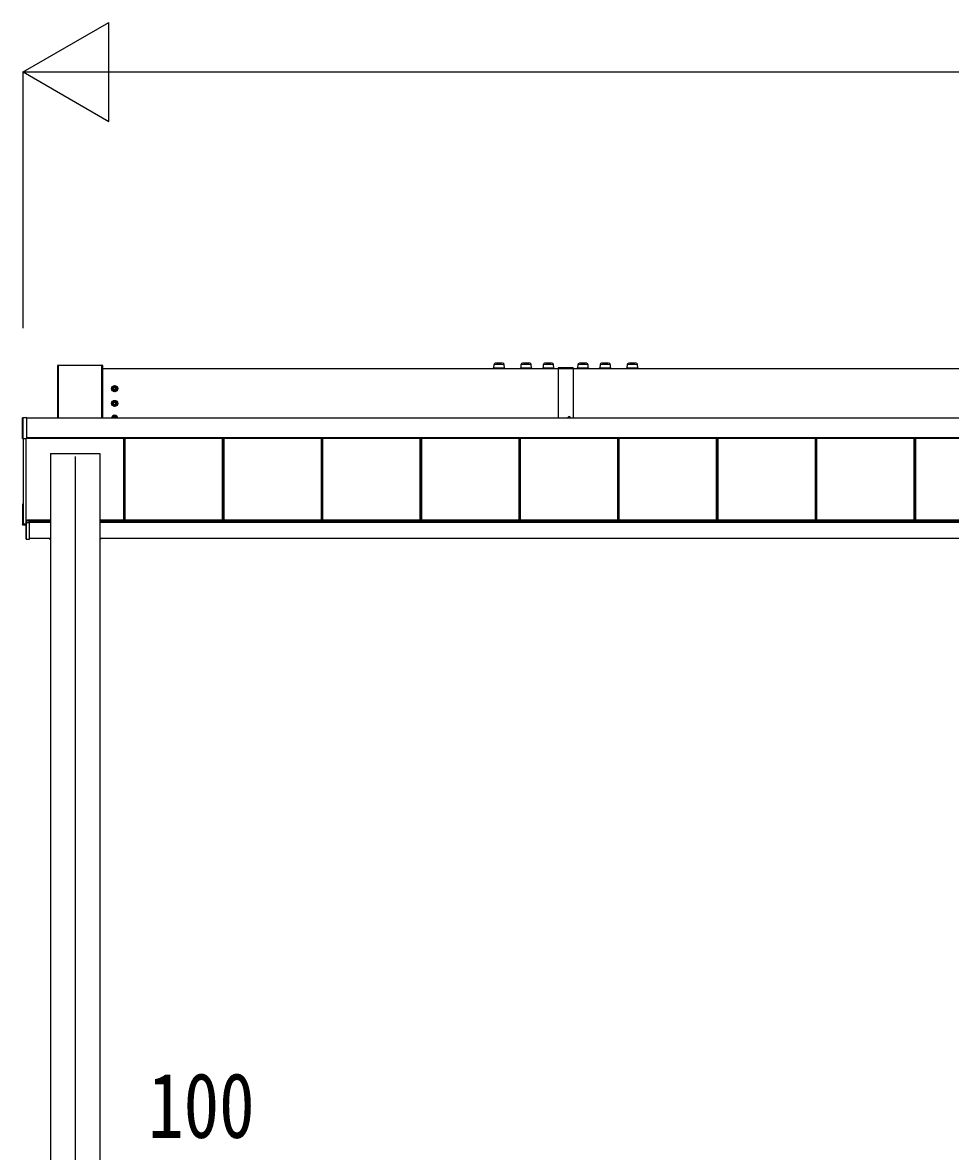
# Model space of a CAD drawing. Units: millimetres, scale not verified. Extents: x -16835 to 16820, y -11895 to 11880.
# Drawn here: x -13321 to -11443, y -4151 to -1867 of the extents above; entities that cross this region are included whole.
import ezdxf
from ezdxf.enums import TextEntityAlignment as Align

# ---------------------------------------------------------------- set-up
doc = ezdxf.new("R2010")
doc.units = ezdxf.units.MM
doc.header["$LTSCALE"] = 60
for name, color, linetype in [('0-3_YKK_12', 2, 'Continuous'), ('0-4_YKK_A1', 4, 'Continuous'), ('0-5_YKK_D', 6, 'Continuous')]:
    doc.layers.add(name, color=color, linetype=linetype)
doc.styles.add('ＭＳ ゴシック', font='')
doc.styles.get('ＭＳ ゴシック').set_extended_font_data('MS Gothic')

msp = doc.modelspace()

# ---------------------------------------------------------------- linework, layer by layer
at = {"layer": '0-3_YKK_12'}
msp.add_line((-13214.92, -2745.03), (-13214.92, -5879.28), dxfattribs=at)
at = {"layer": '0-4_YKK_A1'}
for p, q in [((-12367.49, -2559.1), (-12367.89, -2565.66)), ((-12346.15, -2565.66), (-12346.55, -2559.1)), ((-12312.49, -2559.09), (-12312.89, -2565.65)), ((-12291.15, -2565.65), (-12291.55, -2559.09)), ((-12267.49, -2559.08), (-12267.89, -2565.64)), ((-12246.15, -2565.64), (-12246.55, -2559.08)), ((-12197.49, -2559.07), (-12197.89, -2565.63)), ((-12176.15, -2565.63), (-12176.55, -2559.07)), ((-12152.49, -2559.06), (-12152.89, -2565.62)), ((-12131.15, -2565.62), (-12131.55, -2559.06)), ((-12097.49, -2559.05), (-12097.89, -2565.61)), ((-12076.15, -2565.61), (-12076.55, -2559.05)), ((-13249.92, -2667.25), (-13249.92, -2560.49)), ((-13249.58, -2560.63), (-13249.92, -2560.49)), ((-13249.58, -2667.25), (-13249.58, -2560.63)), ((-13249.42, -2559.99), (-13160.42, -2559.99)), ((-13249.42, -2559.99), (-13249.08, -2560.13)), ((-13249.08, -2560.13), (-13249.08, -2560.62)), ((-13249.08, -2560.13), (-13160.76, -2560.13)), ((-13249.08, -2560.62), (-13249.08, -2667.25)), ((-13160.76, -2560.62), (-13249.08, -2560.62)), ((-13160.76, -2560.13), (-13160.42, -2559.99)), ((-13160.76, -2560.13), (-13160.76, -2560.62)), ((-13160.76, -2667.25), (-13160.76, -2560.62)), ((-13159.92, -2560.49), (-13160.26, -2560.63)), ((-13160.26, -2560.63), (-13160.26, -2667.25)), ((-13159.92, -2560.49), (-13159.92, -2667.25)), ((-13159.92, -2566.51), (-12222.02, -2566.51)), ((-12207.02, -2565.53), (-12237.02, -2565.53)), ((-12237.02, -2565.53), (-12237.02, -2667.25)), ((-12207.02, -2565.53), (-12207.02, -2667.25)), ((-13137.2, -2608.24), (-13137.92, -2608.24)), ((-13132.64, -2606.72), (-13131.92, -2606.72)), ((-13137.2, -2638.22), (-13137.92, -2638.22)), ((-13132.64, -2636.7), (-13131.92, -2636.7)), ((-13321.42, -2707.93), (-13321.42, -2666.87)), ((-13313.42, -2665.9), (-13320.95, -2666.37)), ((-13313.42, -2665.9), (-13313.42, -2666.38)), ((-13313.42, -2666.38), (-13313.42, -2708.35)), ((-9720.92, -2667.25), (-13313.42, -2667.25)), ((-13132.64, -2666.83), (-13131.92, -2666.83)), ((-13131.92, -2666.83), (-13131.92, -2667.25)), ((-13321.42, -2708.18), (-13321.42, -2707.93)), ((-13320.95, -2707.91), (-13313.42, -2708.35)), ((-13313.42, -2708.87), (-13320.95, -2708.43)), ((-13320.95, -2708.43), (-13320.95, -2708.68)), ((-13320.95, -2708.68), (-13315.24, -2709.03)), ((-13319.92, -2708.74), (-13319.92, -2881.62)), ((-13315.24, -2709.03), (-13315.24, -2708.99)), ((-13314.92, -2708.99), (-13314.92, -2881.62)), ((-13314.64, -2709), (-13313.42, -2709.08)), ((-13314.64, -2709), (-13313.42, -2709.08)), ((-13314.64, -2709), (-13314.64, -2709)), ((-9720.92, -2706.91), (-13313.42, -2706.91)), ((-9720.92, -2707.42), (-13313.42, -2707.42)), ((-13313.42, -2707.56), (-9720.92, -2707.56)), ((-9720.92, -2707.56), (-13313.42, -2707.56)), ((-13313.42, -2708.35), (-13313.42, -2708.87)), ((-13313.42, -2708.87), (-13313.42, -2709.08)), ((-13116.42, -2873.65), (-13116.42, -2707.56)), ((-13116.02, -2873.65), (-13116.02, -2707.56)), ((-13113.42, -2873.65), (-13113.42, -2707.56)), ((-12916.42, -2873.65), (-12916.42, -2707.56)), ((-12913.82, -2873.65), (-12913.82, -2707.56)), ((-12913.42, -2873.65), (-12913.42, -2707.56)), ((-12716.42, -2873.65), (-12716.42, -2707.56)), ((-12713.82, -2873.65), (-12713.82, -2707.56)), ((-12713.42, -2873.65), (-12713.42, -2707.56)), ((-12516.42, -2873.65), (-12516.42, -2707.56)), ((-12513.82, -2873.65), (-12513.82, -2707.56)), ((-12513.42, -2873.65), (-12513.42, -2707.56)), ((-12316.42, -2873.65), (-12316.42, -2707.56)), ((-12313.82, -2873.65), (-12313.82, -2707.56)), ((-12313.42, -2873.65), (-12313.42, -2707.56)), ((-12116.42, -2873.65), (-12116.42, -2707.56)), ((-12113.82, -2873.65), (-12113.82, -2707.56)), ((-12113.42, -2873.65), (-12113.42, -2707.56)), ((-11916.42, -2873.65), (-11916.42, -2707.56)), ((-11913.82, -2873.65), (-11913.82, -2707.56)), ((-11913.42, -2873.65), (-11913.42, -2707.56)), ((-11716.42, -2873.65), (-11716.42, -2707.56)), ((-11713.82, -2873.65), (-11713.82, -2707.56)), ((-11713.42, -2873.65), (-11713.42, -2707.56)), ((-11516.42, -2873.65), (-11516.42, -2707.56)), ((-11513.82, -2873.65), (-11513.82, -2707.56)), ((-11513.42, -2873.65), (-11513.42, -2707.56)), ((-13264.92, -2739.08), (-13264.92, -5129.28)), ((-13264.92, -2739.08), (-13264.62, -2739.08)), ((-13264.62, -2739.08), (-13165.22, -2739.08)), ((-13165.22, -2739.08), (-13164.92, -2739.08)), ((-13164.92, -2739.08), (-13164.92, -5129.28)), ((-13321.42, -2841.56), (-13321.42, -2882.62)), ((-13320.95, -2841.06), (-13319.92, -2841)), ((-13320.42, -2842.03), (-13319.92, -2842)), ((-13319.92, -2842.06), (-13320.42, -2842.09)), ((-13314.42, -2875.15), (-13314.42, -2873.4)), ((-13314.42, -2878.74), (-13314.42, -2875.15)), ((-13314.14, -2875.15), (-13314.42, -2875.15)), ((-13314.42, -2911.82), (-13314.42, -2878.74)), ((-13314.14, -2878.74), (-13314.42, -2878.74)), ((-13314.14, -2873.4), (-13314.14, -2875.15)), ((-13314.14, -2878.74), (-13314.14, -2911.82)), ((-13314.12, -2878.44), (-13314.12, -2875.45)), ((-13314.12, -2878.44), (-13314.12, -2878.44)), ((-13307.92, -2878.72), (-13314.12, -2878.74)), ((-13314.11, -2878.44), (-13314.11, -2878.44)), ((-13313.92, -2878.24), (-13313.92, -2875.65)), ((-13313.64, -2875.65), (-13313.92, -2875.65)), ((-13313.92, -2878.25), (-13313.92, -2878.24)), ((-13313.64, -2878.24), (-13313.92, -2878.24)), ((-13313.64, -2875.65), (-13313.64, -2878.24)), ((-13313.64, -2878.24), (-13307.92, -2878.22)), ((-13312.92, -2873.94), (-13312.92, -2873.4)), ((-13312.92, -2873.94), (-13307.92, -2873.93)), ((-13264.92, -2873.65), (-13311.92, -2873.65)), ((-13311.92, -2873.65), (-13311.92, -2873.94)), ((-13311.92, -2873.94), (-13311.92, -2873.94)), ((-13311.92, -2873.94), (-13311.16, -2873.94)), ((-13307.92, -2878.22), (-13307.92, -2873.93)), ((-13307.92, -2875.65), (-13264.92, -2875.65)), ((-13307.92, -2878.22), (-13307.92, -2878.42)), ((-13264.92, -2878.52), (-13307.92, -2878.52)), ((-9717.42, -2873.65), (-13164.92, -2873.65)), ((-13164.92, -2875.65), (-9718.92, -2875.65)), ((-9720.92, -2878.52), (-13164.92, -2878.52)), ((-13321.42, -2882.87), (-13321.42, -2882.62)), ((-13320.95, -2883.12), (-13315.24, -2883.47)), ((-13320.95, -2883.12), (-13320.95, -2883.37)), ((-13320.95, -2883.37), (-13314.42, -2883.78)), ((-13320.95, -2883.37), (-13320.95, -2883.37)), ((-13320.95, -2883.37), (-13314.42, -2883.78)), ((-13315.42, -2882.12), (-13319.42, -2882.12)), ((-13315.24, -2883.51), (-13315.24, -2883.47)), ((-13314.92, -2882.49), (-13314.92, -2881.62)), ((-13314.92, -2883.17), (-13314.92, -2883.21)), ((-13314.42, -2883.58), (-13314.64, -2883.57)), ((-13314.62, -2882.56), (-13314.42, -2882.57)), ((-13314.42, -2911.82), (-13314.14, -2911.82)), ((-13314.14, -2911.82), (-13307.92, -2912.2)), ((-13307.92, -2910), (-13265.77, -2910)), ((-13265.92, -2912.18), (-13265.79, -2910)), ((-13265.77, -2910), (-13265.29, -2910)), ((-13265.29, -2910), (-13265.42, -2912.18)), ((-13264.92, -2910), (-13265.29, -2910)), ((-13164.55, -2910), (-13164.92, -2910)), ((-13164.92, -2912.18), (-13164.42, -2912.18)), ((-13164.42, -2912.5), (-13164.92, -2912.5)), ((-13164.55, -2910), (-13164.07, -2910)), ((-13164.42, -2912.18), (-13164.55, -2910)), ((-13164.42, -2912.5), (-13164.42, -2912.18)), ((-13164.22, -2912.5), (-13164.42, -2912.5)), ((-13164.07, -2910), (-9720.92, -2910)), ((-13164.05, -2910), (-13163.92, -2912.18))]:
    msp.add_line(p, q, dxfattribs=at)
for points in [[(-12368.78, -2565.92), (-12368.89, -2566.09), (-12368.91, -2566.24)], [(-12368.43, -2565.77), (-12368.38, -2565.74), (-12368.02, -2565.67), (-12367.3, -2565.61), (-12366.25, -2565.55), (-12364.9, -2565.49), (-12363.31, -2565.45), (-12361.5, -2565.41), (-12359.56, -2565.39), (-12357.53, -2565.38), (-12355.49, -2565.38), (-12353.5, -2565.4), (-12351.62, -2565.43), (-12349.91, -2565.47), (-12348.43, -2565.51), (-12347.23, -2565.57), (-12346.34, -2565.64), (-12345.8, -2565.7), (-12345.63, -2565.75)], [(-12313.78, -2565.91), (-12313.89, -2566.08), (-12313.91, -2566.23)], [(-12313.43, -2565.76), (-12313.38, -2565.73), (-12313.02, -2565.66), (-12312.3, -2565.6), (-12311.25, -2565.54), (-12309.9, -2565.48), (-12308.31, -2565.44), (-12306.5, -2565.4), (-12304.56, -2565.38), (-12302.53, -2565.37), (-12300.49, -2565.37), (-12298.5, -2565.39), (-12296.62, -2565.42), (-12294.91, -2565.46), (-12293.43, -2565.5), (-12292.23, -2565.56), (-12291.34, -2565.63), (-12290.8, -2565.7), (-12290.63, -2565.74)], [(-12268.78, -2565.91), (-12268.89, -2566.07), (-12268.91, -2566.23)], [(-12268.43, -2565.76), (-12268.38, -2565.73), (-12268.02, -2565.66), (-12267.3, -2565.59), (-12266.25, -2565.53), (-12264.9, -2565.47), (-12263.31, -2565.43), (-12261.5, -2565.4), (-12259.56, -2565.37), (-12257.53, -2565.36), (-12255.49, -2565.37), (-12253.5, -2565.38), (-12251.62, -2565.41), (-12249.91, -2565.45), (-12248.43, -2565.5), (-12247.23, -2565.55), (-12246.34, -2565.62), (-12245.8, -2565.69), (-12245.63, -2565.74)], [(-12222.02, -2566.51), (-7222.02, -2566.51), (-6269.92, -2566.51)], [(-12198.63, -2565.79), (-12198.69, -2565.81), (-12198.81, -2565.93)], [(-12198.4, -2565.72), (-12198.24, -2565.68), (-12197.7, -2565.61), (-12196.81, -2565.55), (-12195.61, -2565.49), (-12194.13, -2565.44), (-12192.43, -2565.4), (-12190.55, -2565.37), (-12188.55, -2565.35), (-12186.51, -2565.35), (-12184.48, -2565.36), (-12182.54, -2565.38), (-12180.74, -2565.42), (-12179.14, -2565.46), (-12177.79, -2565.51), (-12176.74, -2565.57), (-12176.02, -2565.64), (-12175.66, -2565.71), (-12175.65, -2565.72)], [(-12153.63, -2565.78), (-12153.69, -2565.81), (-12153.81, -2565.92)], [(-12153.4, -2565.72), (-12153.24, -2565.67), (-12152.7, -2565.6), (-12151.81, -2565.54), (-12150.61, -2565.48), (-12149.13, -2565.43), (-12147.43, -2565.39), (-12145.55, -2565.36), (-12143.55, -2565.35), (-12141.51, -2565.34), (-12139.48, -2565.35), (-12137.54, -2565.37), (-12135.74, -2565.41), (-12134.14, -2565.45), (-12132.79, -2565.51), (-12131.74, -2565.57), (-12131.02, -2565.63), (-12130.66, -2565.7), (-12130.65, -2565.71)], [(-12098.63, -2565.77), (-12098.69, -2565.8), (-12098.81, -2565.91)], [(-12098.4, -2565.71), (-12098.24, -2565.66), (-12097.7, -2565.59), (-12096.81, -2565.53), (-12095.61, -2565.47), (-12094.13, -2565.42), (-12092.43, -2565.38), (-12090.55, -2565.35), (-12088.55, -2565.34), (-12086.51, -2565.33), (-12084.48, -2565.34), (-12082.54, -2565.36), (-12080.74, -2565.4), (-12079.14, -2565.44), (-12077.79, -2565.5), (-12076.74, -2565.56), (-12076.02, -2565.62), (-12075.66, -2565.69), (-12075.65, -2565.7)], [(-13135.68, -2605.2), (-13135.68, -2604.48), (-13134.16, -2604.48), (-13134.16, -2605.2)], [(-13137.92, -2608.24), (-13137.92, -2606.72), (-13137.2, -2606.72)], [(-13134.16, -2609.76), (-13134.16, -2610.48), (-13135.68, -2610.48), (-13135.68, -2609.76)], [(-13131.92, -2606.72), (-13131.92, -2608.24), (-13132.64, -2608.24)], [(-13137.92, -2638.22), (-13137.92, -2636.7), (-13137.2, -2636.7)], [(-13135.68, -2635.18), (-13135.68, -2634.46), (-13134.16, -2634.46), (-13134.16, -2635.18)], [(-13134.16, -2639.74), (-13134.16, -2640.46), (-13135.68, -2640.46), (-13135.68, -2639.74)], [(-13131.92, -2636.7), (-13131.92, -2638.22), (-13132.64, -2638.22)], [(-13313.42, -2666.38), (-13320.95, -2666.85), (-13320.95, -2707.91)], [(-13139.92, -2667.25), (-13139.92, -2664.7), (-13134.92, -2661.81)], [(-13137.92, -2667.25), (-13137.92, -2666.83), (-13137.2, -2666.83)], [(-13135.68, -2665.31), (-13135.68, -2664.59), (-13134.16, -2664.59), (-13134.16, -2665.31)], [(-13134.92, -2661.81), (-13129.92, -2664.7), (-13129.92, -2667.25)], [(-13315.24, -2708.99), (-13315.18, -2708.98), (-13315.13, -2708.97)], [(-13320.42, -2842.03), (-13320.42, -2882.15), (-13314.92, -2882.49), (-13314.92, -2883.17)], [(-13314.62, -2873.4), (-13304.92, -2873.4), (-13304.92, -2873.65)], [(-13314.11, -2878.44), (-13314.12, -2878.44), (-13314.12, -2878.44)], [(-13314.1, -2878.44), (-13307.92, -2878.42), (-13307.92, -2878.72), (-13307.92, -2912.2)], [(-13314.62, -2882.56), (-13314.62, -2883.26), (-13314.42, -2883.27)], [(-13307.92, -2912.2), (-13307.92, -2912.5), (-13314.14, -2912.12)], [(-13264.92, -2912.5), (-13265.42, -2912.5), (-13265.62, -2912.5)], [(-13265.42, -2912.5), (-13265.42, -2912.18), (-13264.92, -2912.18)]]:
    msp.add_lwpolyline(points, dxfattribs=at)
for points in [[(-13134.92, -2601.71), (-13129.92, -2604.6), (-13129.92, -2610.37), (-13134.92, -2613.26), (-13139.92, -2610.37), (-13139.92, -2604.6)], [(-13134.92, -2631.69), (-13129.92, -2634.58), (-13129.92, -2640.35), (-13134.92, -2643.24), (-13139.92, -2640.35), (-13139.92, -2634.58)]]:
    msp.add_lwpolyline(points, close=True, dxfattribs=at)
for centre, radius in [((-13134.92, -2607.48), 6.25), ((-13134.92, -2607.48), 5), ((-13134.92, -2637.46), 6.25), ((-13134.92, -2637.46), 5)]:
    msp.add_circle(centre, radius, dxfattribs=at)
for centre, radius, start, end in [((-12357.01, -2676.29), 117.66, 84.90158, 95.11399), ((-12364.29, -2559.38), 3.19, 87.13132, 174.52543), ((-12357.13, -2682.98), 126.97, 86.70011, 93.04891), ((-12349.69, -2559.37), 3.15, 1.62446, 87.11785), ((-12302.01, -2676.28), 117.66, 84.90158, 95.11399), ((-12309.29, -2559.37), 3.19, 87.13132, 174.52543), ((-12302.13, -2682.97), 126.97, 86.70011, 93.04891), ((-12294.69, -2559.36), 3.15, 1.62446, 87.11785), ((-12257.01, -2676.27), 117.66, 84.90158, 95.11399), ((-12264.29, -2559.36), 3.19, 87.13132, 174.52543), ((-12257.13, -2682.96), 126.97, 86.70011, 93.04891), ((-12249.69, -2559.35), 3.15, 1.62446, 87.11785), ((-12194.33, -2559.35), 3.17, 88.97586, 178.25115), ((-12187, -2676.27), 117.67, 84.90628, 95.11784), ((-12187.03, -2684.64), 128.66, 86.8506, 93.10193), ((-12179.68, -2559.31), 3.12, 4.87454, 87.70975), ((-12149.33, -2559.34), 3.17, 88.97586, 178.25115), ((-12142, -2676.26), 117.67, 84.90628, 95.11784), ((-12142.03, -2684.63), 128.66, 86.8506, 93.10193), ((-12134.68, -2559.3), 3.12, 4.87454, 87.70975), ((-12094.33, -2559.33), 3.17, 88.97586, 178.25115), ((-12087, -2676.25), 117.67, 84.90628, 95.11784), ((-12087.03, -2684.62), 128.66, 86.8506, 93.10193), ((-12079.68, -2559.29), 3.12, 4.87454, 87.70975), ((-13249.08, -2560.63), 0.5, 90.15046, 179.81463), ((-13249.2, -2564.73), 4.12, 88.40447, 95.35624), ((-13160.76, -2560.63), 0.5, 0.18537, 89.84954), ((-13160.64, -2564.73), 4.12, 84.64376, 91.59553), ((-12356.98, -2791.33), 225.52, 87.35048, 92.66936), ((-12345.55, -2566.19), 0.411, 20.47829, 64.60156), ((-12301.98, -2791.32), 225.52, 87.35048, 92.66936), ((-12290.55, -2566.19), 0.411, 20.47829, 64.60156), ((-12256.98, -2791.31), 225.52, 87.35048, 92.66936), ((-12245.55, -2566.18), 0.411, 20.47829, 64.60156), ((-12186.98, -2791.3), 225.52, 87.35048, 92.66936), ((-12175.58, -2566.17), 0.432, 23.70801, 71.33999), ((-12141.98, -2791.29), 225.52, 87.35048, 92.66936), ((-12130.58, -2566.17), 0.432, 23.70801, 71.33999), ((-12086.98, -2791.28), 225.52, 87.35048, 92.66936), ((-12075.58, -2566.16), 0.432, 23.70801, 71.33999), ((-13134.92, -2607.48), 5.58, 93.74848, 146.25152), ((-13134.92, -2607.48), 5.58, 33.74848, 86.25152), ((-13134.92, -2607.48), 5.58, 153.74848, 206.25152), ((-13134.92, -2607.48), 5.58, 213.74848, 266.25152), ((-13137.2, -2605.2), 1.52, 270, 0), ((-13137.2, -2609.76), 1.52, 0, 90), ((-13134.92, -2607.48), 5.58, 273.74848, 326.25152), ((-13132.64, -2605.2), 1.52, 180, 270), ((-13132.64, -2609.76), 1.52, 90, 180), ((-13134.92, -2607.48), 5.58, 333.74848, 26.25152), ((-13134.92, -2637.46), 5.58, 153.74848, 206.25152), ((-13134.92, -2637.46), 5.58, 93.74848, 146.25152), ((-13134.92, -2637.46), 5.58, 213.74848, 266.25152), ((-13137.2, -2635.18), 1.52, 270, 0), ((-13137.2, -2639.74), 1.52, 0, 90), ((-13134.92, -2637.46), 5.58, 33.74848, 86.25152), ((-13134.92, -2637.46), 5.58, 273.74848, 326.25152), ((-13132.64, -2635.18), 1.52, 180, 270), ((-13132.64, -2639.74), 1.52, 90, 180), ((-13134.92, -2637.46), 5.58, 333.74848, 26.25152), ((-13320.92, -2666.87), 0.5, 93.6197, 180), ((-13321.06, -2670.16), 3.31, 88.04871, 96.2006), ((-13318.97, -2666.61), 1.99, 173.18988, 187.0582), ((-13134.92, -2667.59), 6.25, 3.13115, 176.86885), ((-13134.92, -2667.59), 5.58, 153.74848, 176.48929), ((-13134.92, -2667.59), 5, 3.91504, 176.08496), ((-13134.92, -2667.59), 5.58, 93.74848, 146.25152), ((-13137.2, -2665.31), 1.52, 270, 0), ((-13134.92, -2667.59), 5.58, 33.74848, 86.25152), ((-13132.64, -2665.31), 1.52, 180, 270), ((-13134.92, -2667.59), 5.58, 3.51071, 26.25152), ((-12215.02, -2667.03), 3, 355.77913, 184.22087), ((-13321.06, -2711.21), 3.31, 88.04871, 96.2006), ((-13320.92, -2707.93), 0.5, 180.01604, 266.51881), ((-13320.92, -2708.18), 0.5, 180.01604, 266.51881), ((-13318.71, -2708.17), 2.26, 173.44064, 186.55936), ((-13315.22, -2708.73), 0.3, 266.50034, 302.29446), ((-13315.13, -2710.14), 1.16, 87.84744, 92.19331), ((-13320.92, -2841.56), 0.5, 93.48119, 179.98396), ((-13314.62, -2873.1), 0.3, 180.01746, 270.01745), ((-13314.12, -2875.15), 0.3, 180.01746, 270.01745), ((-13314.12, -2878.74), 0.3, 90.12237, 180), ((-13312.8, -2875.22), 1.35, 177.08798, 189.90325), ((-13312.92, -2878.66), 1.22, 169.53624, 183.72385), ((-13312.91, -2878.61), 1.21, 171.62247, 185.82998), ((-13312.87, -2878.66), 1.25, 169.72631, 183.54265), ((-13314.1, -2878.74), 0.3, 90.22184, 92.22662), ((-13314.1, -2878.58), 0.141, 90.0241, 94.22537), ((-13313.71, -2880.22), 1.98, 88.04873, 96.20074), ((-13320.92, -2882.62), 0.5, 180.01604, 266.51881), ((-13320.92, -2882.87), 0.5, 180, 266.3803), ((-13320.92, -2882.87), 0.5, 180.01604, 266.51881), ((-13319.42, -2881.62), 0.5, 180.01746, 270.01745), ((-13315.42, -2881.62), 0.5, 269.98255, 359.98254), ((-13315.22, -2883.17), 0.3, 266.48405, 359.9811), ((-13315.22, -2883.21), 0.3, 266.48405, 359.9811), ((-13274.89, -2885.76), 39.81, 176.3927, 176.83925), ((-13314.12, -2911.82), 0.3, 180, 266.5), ((-13312.91, -2911.97), 1.24, 173.06854, 186.93146), ((-13265.62, -2912.2), 0.3, 176.5, 270), ((-13164.22, -2912.2), 0.3, 270, 3.5)]:
    msp.add_arc(centre, radius, start, end, dxfattribs=at)
for centre, major_axis, ratio, start_param, end_param in [((-13249.42, -2560.49), (0.382, -0.325), 0.996231, 2.2770247, 3.8440941), ((-13160.42, -2560.49), (0.382, 0.325), 0.996231, 5.5806839, 7.1477533), ((-13314.64, -2709.02), (0.6, -0.037), 0.034769, 2.4574856, 3.1437205), ((-13314.64, -2709.02), (0.6, -0.037), 0.034769, 1.5729242, 2.4574856), ((-13314.14, -2875.65), (0.301, 0.4), 0.997782, 5.3593221, 6.9301184), ((-13314.14, -2878.24), (0.301, 0.4), 0.997782, 3.7885257, 3.8252324), ((-13314.12, -2875.65), (0.108, 0.169), 0.994155, 5.2849907, 6.855787), ((-13314.12, -2878.24), (-0.145, 0.15), 0.921201, 2.3686772, 3.9027669), ((-13314.12, -2878.24), (0.482, -0.007), 0.414889, 4.7553012, 6.2893908), ((-13313.62, -2878.24), (0.001, 0.2), 0.09157, 1.5714198, 1.6062613), ((-13314.64, -2883.54), (0.6, -0.037), 0.034769, 3.1437205, 4.7145169), ((-13314.62, -2882.55), (0.3, -0.018), 0.034769, 3.1437205, 4.7145169), ((-13314.62, -2883.25), (0.3, -0.037), 0.034385, 3.1458013, 4.7165976), ((-13265.42, -2912.2), (0.5, -0.018), 0.036539, 1.5736281, 3.1406975), ((-13164.42, -2912.2), (0.5, 0.018), 0.036539, 0.0008951, 1.5679645)]:
    msp.add_ellipse(centre, major_axis=major_axis, ratio=ratio, start_param=start_param, end_param=end_param, dxfattribs=at)
at = {"layer": '0-5_YKK_D'}
for p, q in [((-13319.92, -1966.51), (-13146.72, -1866.51)), ((-13146.72, -2066.51), (-13146.72, -1866.51)), ((-13319.92, -2484.76), (-13319.92, -1965.51)), ((-13319.92, -1966.51), (-13146.72, -2066.51)), ((-13319.92, -1966.51), (-12973.51, -1966.51)), ((-13119.92, -1966.51), (-6309.92, -1966.51))]:
    msp.add_line(p, q, dxfattribs=at)

# ---------------------------------------------------------------- texts
at = {"layer": '0-5_YKK_D', "style": 'ＭＳ ゴシック', "width": 0.8}
msp.add_text('100', height=132, rotation=0.01, dxfattribs=at).set_placement((-13067.19, -4163.65), align=Align.BOTTOM_LEFT)

doc.saveas('drawing.dxf')
